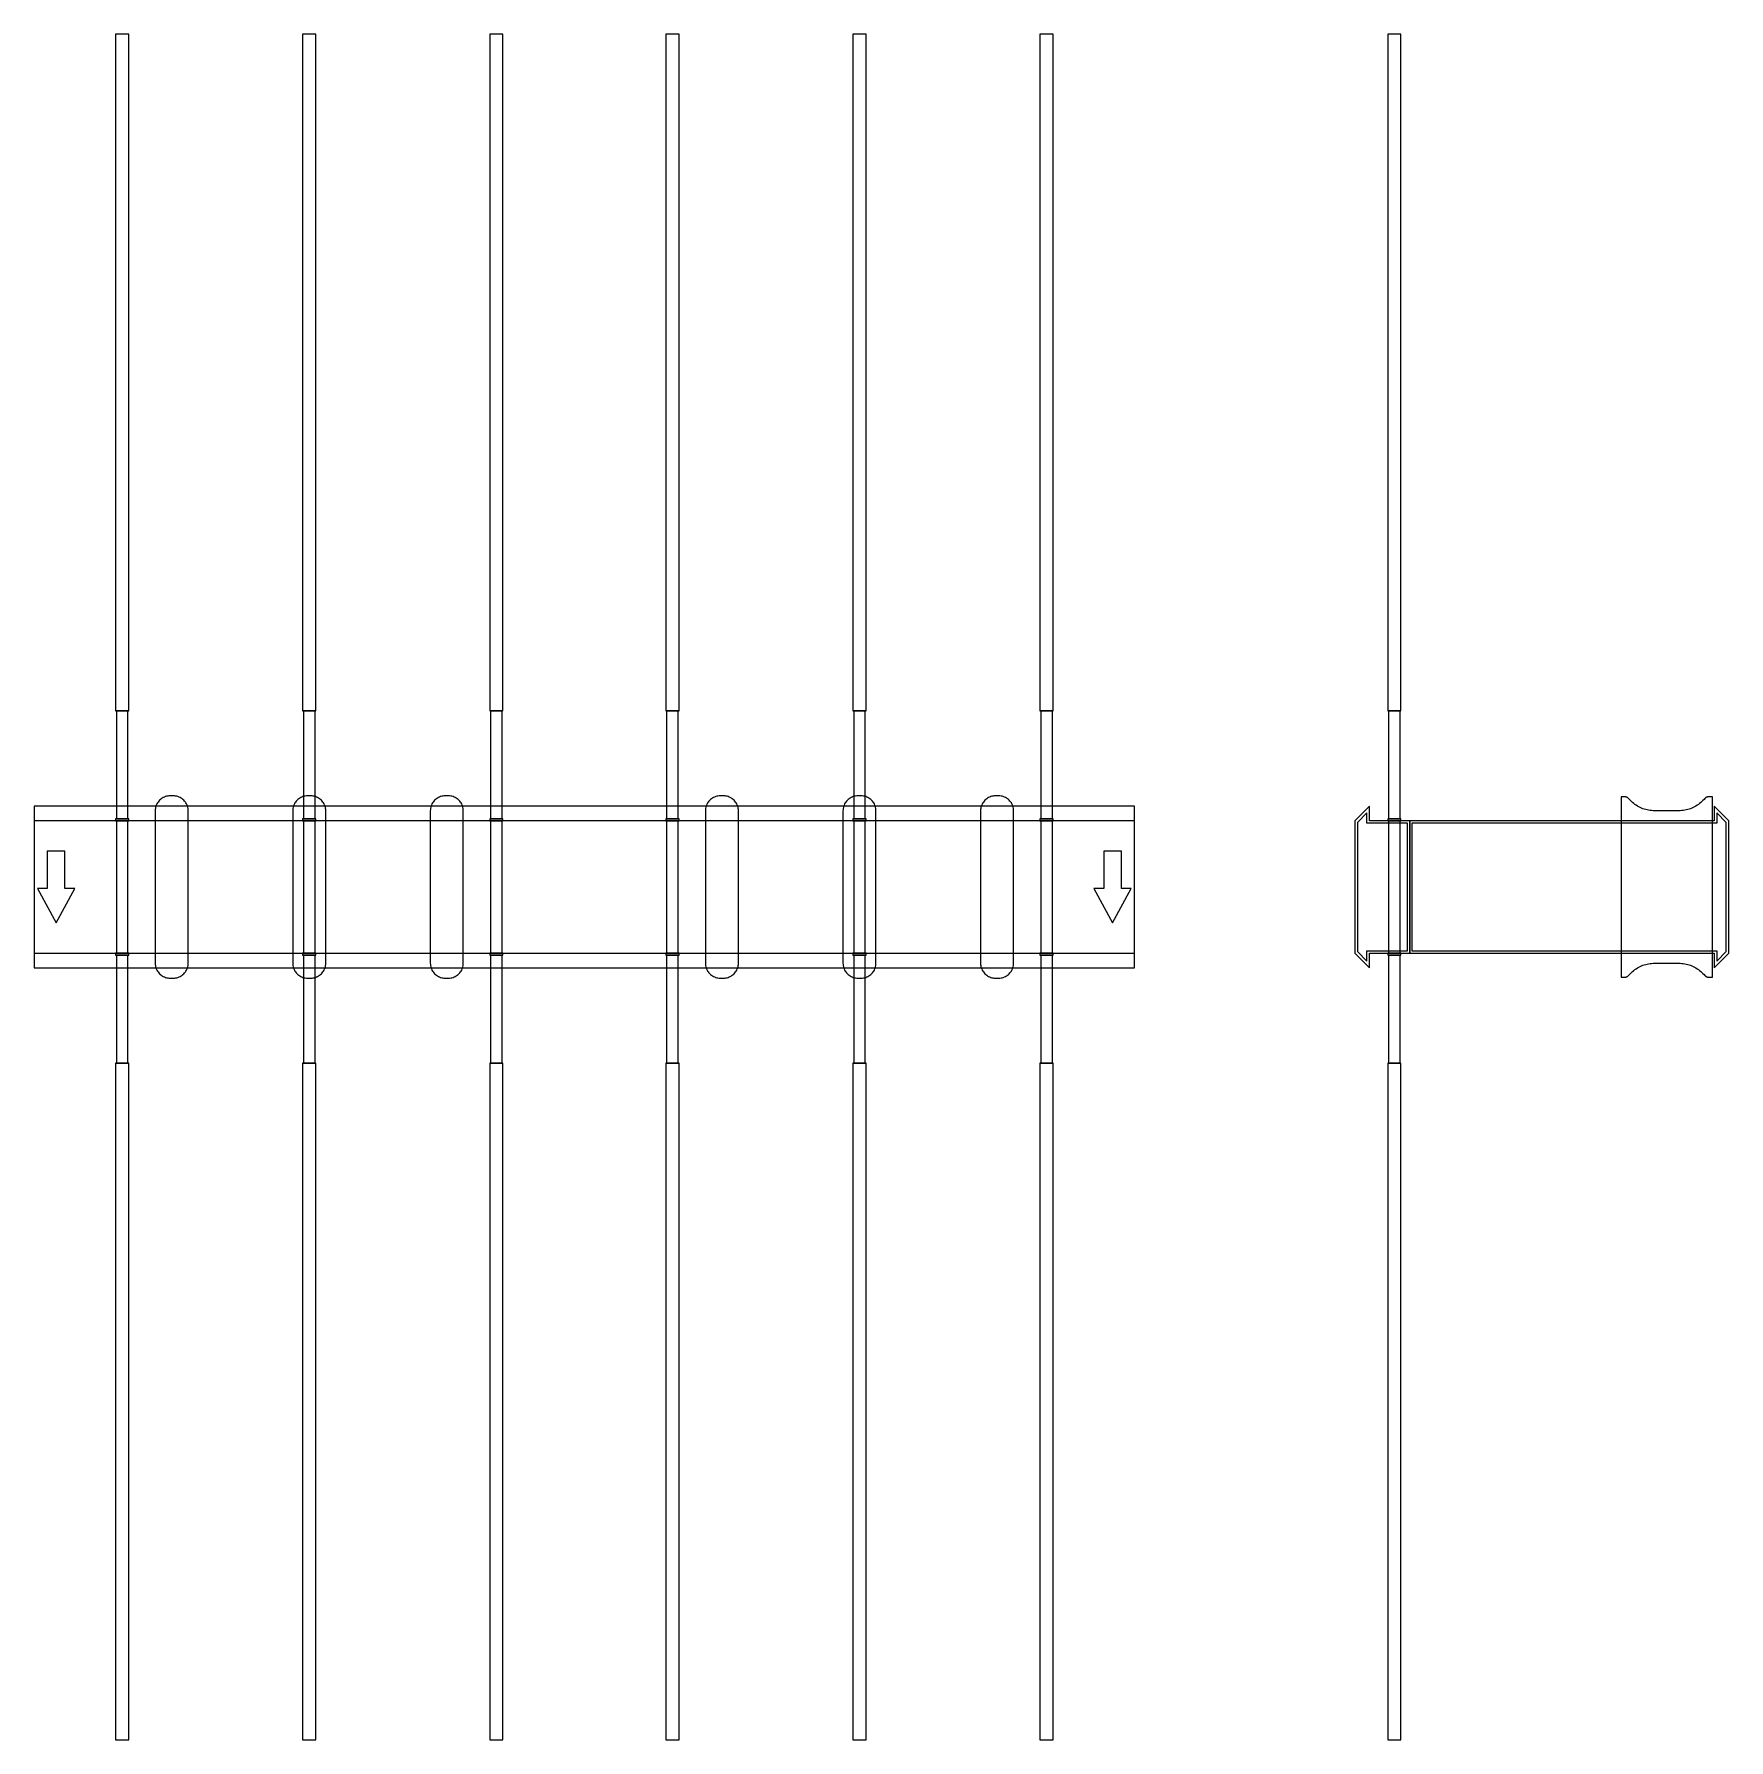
# Model space of a CAD drawing. Extents: x 0 to 1540, y -775 to 775.
import ezdxf

# ---------------------------------------------------------------- set-up
doc = ezdxf.new("R2010")
doc.units = 0
doc.layers.add('Halfen', color=7, linetype='CONTINUOUS')

msp = doc.modelspace()

# ---------------------------------------------------------------- linework, layer by layer
at = {"layer": 'Halfen', "color": 7}
for points in [[(86, 160), (86, 775), (74, 775), (74, 160)], [(256, 160), (256, 775), (244, 775), (244, 160)], [(426, 160), (426, 775), (414, 775), (414, 160)], [(586, 160), (586, 775), (574, 775), (574, 160)], [(756, 160), (756, 775), (744, 775), (744, 160)], [(926, 160), (926, 775), (914, 775), (914, 160)], [(1242, 160), (1242, 775), (1230, 775), (1230, 160)], [(85.25, 62), (85.25, 160), (74.75, 160), (74.75, 62)], [(255.25, 62), (255.25, 160), (244.75, 160), (244.75, 62)], [(425.25, 62), (425.25, 160), (414.75, 160), (414.75, 62)], [(585.25, 62), (585.25, 160), (574.75, 160), (574.75, 62)], [(755.25, 62), (755.25, 160), (744.75, 160), (744.75, 62)], [(925.25, 62), (925.25, 160), (914.75, 160), (914.75, 62)], [(1241.25, 62), (1241.25, 160), (1230.75, 160), (1230.75, 62)], [(140, -69.3), (140, -56.8), (140, 69.3), (139.958, 70.359), (139.834, 71.412), (139.627, 72.452), (139.339, 73.472), (138.972, 74.466), (138.529, 75.429), (138.011, 76.354), (137.422, 77.235), (136.765, 78.068), (136.046, 78.846), (135.268, 79.565), (134.435, 80.222), (133.554, 80.811), (132.629, 81.329), (131.666, 81.772), (130.672, 82.139), (129.652, 82.427), (128.612, 82.634), (127.559, 82.758), (126.5, 82.8), (123.5, 82.8), (122.441, 82.758), (121.388, 82.634), (120.348, 82.427), (119.328, 82.139), (118.334, 81.772), (117.371, 81.329), (116.446, 80.811), (115.565, 80.222), (114.732, 79.565), (113.954, 78.846), (113.235, 78.068), (112.578, 77.235), (111.989, 76.354), (111.471, 75.429), (111.028, 74.466), (110.661, 73.472), (110.373, 72.452), (110.166, 71.412), (110.042, 70.359), (110, 69.3), (110, -56.8), (110, -69.3), (110.042, -70.359), (110.166, -71.412), (110.373, -72.452), (110.661, -73.472), (111.028, -74.466), (111.471, -75.429), (111.989, -76.354), (112.578, -77.235), (113.235, -78.068), (113.954, -78.846), (114.732, -79.565), (115.565, -80.222), (116.446, -80.811), (117.371, -81.329), (118.334, -81.772), (119.328, -82.139), (120.348, -82.427), (121.388, -82.634), (122.441, -82.758), (123.5, -82.8), (126.5, -82.8), (127.559, -82.758), (128.612, -82.634), (129.652, -82.427), (130.672, -82.139), (131.666, -81.772), (132.629, -81.329), (133.554, -80.811), (134.435, -80.222), (135.268, -79.565), (136.046, -78.846), (136.765, -78.068), (137.422, -77.235), (138.011, -76.354), (138.529, -75.429), (138.972, -74.466), (139.339, -73.472), (139.627, -72.452), (139.834, -71.412), (139.958, -70.359), (140, -69.3)], [(265, -69.3), (265, -56.8), (265, 69.3), (264.958, 70.359), (264.834, 71.412), (264.627, 72.452), (264.339, 73.472), (263.972, 74.466), (263.529, 75.429), (263.011, 76.354), (262.422, 77.235), (261.765, 78.068), (261.046, 78.846), (260.268, 79.565), (259.435, 80.222), (258.554, 80.811), (257.629, 81.329), (256.666, 81.772), (255.672, 82.139), (254.652, 82.427), (253.612, 82.634), (252.559, 82.758), (251.5, 82.8), (248.5, 82.8), (247.441, 82.758), (246.388, 82.634), (245.348, 82.427), (244.328, 82.139), (243.334, 81.772), (242.371, 81.329), (241.446, 80.811), (240.565, 80.222), (239.732, 79.565), (238.954, 78.846), (238.235, 78.068), (237.578, 77.235), (236.989, 76.354), (236.471, 75.429), (236.028, 74.466), (235.661, 73.472), (235.373, 72.452), (235.166, 71.412), (235.042, 70.359), (235, 69.3), (235, -56.8), (235, -69.3), (235.042, -70.359), (235.166, -71.412), (235.373, -72.452), (235.661, -73.472), (236.028, -74.466), (236.471, -75.429), (236.989, -76.354), (237.578, -77.235), (238.235, -78.068), (238.954, -78.846), (239.732, -79.565), (240.565, -80.222), (241.446, -80.811), (242.371, -81.329), (243.334, -81.772), (244.328, -82.139), (245.348, -82.427), (246.388, -82.634), (247.441, -82.758), (248.5, -82.8), (251.5, -82.8), (252.559, -82.758), (253.612, -82.634), (254.652, -82.427), (255.672, -82.139), (256.666, -81.772), (257.629, -81.329), (258.554, -80.811), (259.435, -80.222), (260.268, -79.565), (261.046, -78.846), (261.765, -78.068), (262.422, -77.235), (263.011, -76.354), (263.529, -75.429), (263.972, -74.466), (264.339, -73.472), (264.627, -72.452), (264.834, -71.412), (264.958, -70.359), (265, -69.3)], [(390, -69.3), (390, -56.8), (390, 69.3), (389.958, 70.359), (389.834, 71.412), (389.627, 72.452), (389.339, 73.472), (388.972, 74.466), (388.529, 75.429), (388.011, 76.354), (387.422, 77.235), (386.765, 78.068), (386.046, 78.846), (385.268, 79.565), (384.435, 80.222), (383.554, 80.811), (382.629, 81.329), (381.666, 81.772), (380.672, 82.139), (379.652, 82.427), (378.612, 82.634), (377.559, 82.758), (376.5, 82.8), (373.5, 82.8), (372.441, 82.758), (371.388, 82.634), (370.348, 82.427), (369.328, 82.139), (368.334, 81.772), (367.371, 81.329), (366.446, 80.811), (365.565, 80.222), (364.732, 79.565), (363.954, 78.846), (363.235, 78.068), (362.578, 77.235), (361.989, 76.354), (361.471, 75.429), (361.028, 74.466), (360.661, 73.472), (360.373, 72.452), (360.166, 71.412), (360.042, 70.359), (360, 69.3), (360, -56.8), (360, -69.3), (360.042, -70.359), (360.166, -71.412), (360.373, -72.452), (360.661, -73.472), (361.028, -74.466), (361.471, -75.429), (361.989, -76.354), (362.578, -77.235), (363.235, -78.068), (363.954, -78.846), (364.732, -79.565), (365.565, -80.222), (366.446, -80.811), (367.371, -81.329), (368.334, -81.772), (369.328, -82.139), (370.348, -82.427), (371.388, -82.634), (372.441, -82.758), (373.5, -82.8), (376.5, -82.8), (377.559, -82.758), (378.612, -82.634), (379.652, -82.427), (380.672, -82.139), (381.666, -81.772), (382.629, -81.329), (383.554, -80.811), (384.435, -80.222), (385.268, -79.565), (386.046, -78.846), (386.765, -78.068), (387.422, -77.235), (388.011, -76.354), (388.529, -75.429), (388.972, -74.466), (389.339, -73.472), (389.627, -72.452), (389.834, -71.412), (389.958, -70.359), (390, -69.3)], [(640, -69.3), (640, -56.8), (640, 69.3), (639.958, 70.359), (639.834, 71.412), (639.627, 72.452), (639.339, 73.472), (638.972, 74.466), (638.529, 75.429), (638.011, 76.354), (637.422, 77.235), (636.765, 78.068), (636.046, 78.846), (635.268, 79.565), (634.435, 80.222), (633.554, 80.811), (632.629, 81.329), (631.666, 81.772), (630.672, 82.139), (629.652, 82.427), (628.612, 82.634), (627.559, 82.758), (626.5, 82.8), (623.5, 82.8), (622.441, 82.758), (621.388, 82.634), (620.348, 82.427), (619.328, 82.139), (618.334, 81.772), (617.371, 81.329), (616.446, 80.811), (615.565, 80.222), (614.732, 79.565), (613.954, 78.846), (613.235, 78.068), (612.578, 77.235), (611.989, 76.354), (611.471, 75.429), (611.028, 74.466), (610.661, 73.472), (610.373, 72.452), (610.166, 71.412), (610.042, 70.359), (610, 69.3), (610, -56.8), (610, -69.3), (610.042, -70.359), (610.166, -71.412), (610.373, -72.452), (610.661, -73.472), (611.028, -74.466), (611.471, -75.429), (611.989, -76.354), (612.578, -77.235), (613.235, -78.068), (613.954, -78.846), (614.732, -79.565), (615.565, -80.222), (616.446, -80.811), (617.371, -81.329), (618.334, -81.772), (619.328, -82.139), (620.348, -82.427), (621.388, -82.634), (622.441, -82.758), (623.5, -82.8), (626.5, -82.8), (627.559, -82.758), (628.612, -82.634), (629.652, -82.427), (630.672, -82.139), (631.666, -81.772), (632.629, -81.329), (633.554, -80.811), (634.435, -80.222), (635.268, -79.565), (636.046, -78.846), (636.765, -78.068), (637.422, -77.235), (638.011, -76.354), (638.529, -75.429), (638.972, -74.466), (639.339, -73.472), (639.627, -72.452), (639.834, -71.412), (639.958, -70.359), (640, -69.3)], [(765, -69.3), (765, -56.8), (765, 69.3), (764.958, 70.359), (764.834, 71.412), (764.627, 72.452), (764.339, 73.472), (763.972, 74.466), (763.529, 75.429), (763.011, 76.354), (762.422, 77.235), (761.765, 78.068), (761.046, 78.846), (760.268, 79.565), (759.435, 80.222), (758.554, 80.811), (757.629, 81.329), (756.666, 81.772), (755.672, 82.139), (754.652, 82.427), (753.612, 82.634), (752.559, 82.758), (751.5, 82.8), (748.5, 82.8), (747.441, 82.758), (746.388, 82.634), (745.348, 82.427), (744.328, 82.139), (743.334, 81.772), (742.371, 81.329), (741.446, 80.811), (740.565, 80.222), (739.732, 79.565), (738.954, 78.846), (738.235, 78.068), (737.578, 77.235), (736.989, 76.354), (736.471, 75.429), (736.028, 74.466), (735.661, 73.472), (735.373, 72.452), (735.166, 71.412), (735.042, 70.359), (735, 69.3), (735, -56.8), (735, -69.3), (735.042, -70.359), (735.166, -71.412), (735.373, -72.452), (735.661, -73.472), (736.028, -74.466), (736.471, -75.429), (736.989, -76.354), (737.578, -77.235), (738.235, -78.068), (738.954, -78.846), (739.732, -79.565), (740.565, -80.222), (741.446, -80.811), (742.371, -81.329), (743.334, -81.772), (744.328, -82.139), (745.348, -82.427), (746.388, -82.634), (747.441, -82.758), (748.5, -82.8), (751.5, -82.8), (752.559, -82.758), (753.612, -82.634), (754.652, -82.427), (755.672, -82.139), (756.666, -81.772), (757.629, -81.329), (758.554, -80.811), (759.435, -80.222), (760.268, -79.565), (761.046, -78.846), (761.765, -78.068), (762.422, -77.235), (763.011, -76.354), (763.529, -75.429), (763.972, -74.466), (764.339, -73.472), (764.627, -72.452), (764.834, -71.412), (764.958, -70.359), (765, -69.3)], [(890, -69.3), (890, -56.8), (890, 69.3), (889.958, 70.359), (889.834, 71.412), (889.627, 72.452), (889.339, 73.472), (888.972, 74.466), (888.529, 75.429), (888.011, 76.354), (887.422, 77.235), (886.765, 78.068), (886.046, 78.846), (885.268, 79.565), (884.435, 80.222), (883.554, 80.811), (882.629, 81.329), (881.666, 81.772), (880.672, 82.139), (879.652, 82.427), (878.612, 82.634), (877.559, 82.758), (876.5, 82.8), (873.5, 82.8), (872.441, 82.758), (871.388, 82.634), (870.348, 82.427), (869.328, 82.139), (868.334, 81.772), (867.371, 81.329), (866.446, 80.811), (865.565, 80.222), (864.732, 79.565), (863.954, 78.846), (863.235, 78.068), (862.578, 77.235), (861.989, 76.354), (861.471, 75.429), (861.028, 74.466), (860.661, 73.472), (860.373, 72.452), (860.166, 71.412), (860.042, 70.359), (860, 69.3), (860, -56.8), (860, -69.3), (860.042, -70.359), (860.166, -71.412), (860.373, -72.452), (860.661, -73.472), (861.028, -74.466), (861.471, -75.429), (861.989, -76.354), (862.578, -77.235), (863.235, -78.068), (863.954, -78.846), (864.732, -79.565), (865.565, -80.222), (866.446, -80.811), (867.371, -81.329), (868.334, -81.772), (869.328, -82.139), (870.348, -82.427), (871.388, -82.634), (872.441, -82.758), (873.5, -82.8), (876.5, -82.8), (877.559, -82.758), (878.612, -82.634), (879.652, -82.427), (880.672, -82.139), (881.666, -81.772), (882.629, -81.329), (883.554, -80.811), (884.435, -80.222), (885.268, -79.565), (886.046, -78.846), (886.765, -78.068), (887.422, -77.235), (888.011, -76.354), (888.529, -75.429), (888.972, -74.466), (889.339, -73.472), (889.627, -72.452), (889.834, -71.412), (889.958, -70.359), (890, -69.3)], [(1525, -81.8), (1525, 81.8), (1521, 81.8), (1520.846, 81.797), (1520.691, 81.786), (1520.538, 81.769), (1520.385, 81.746), (1520.234, 81.715), (1520.084, 81.678), (1519.936, 81.634), (1519.789, 81.584), (1519.646, 81.527), (1519.505, 81.464), (1519.366, 81.395), (1519.231, 81.32), (1519.1, 81.239), (1518.972, 81.153), (1518.848, 81.06), (1518.728, 80.963), (1518.613, 80.86), (1518.502, 80.752), (1518.397, 80.639), (1518.296, 80.522), (1517.41, 79.491), (1516.479, 78.5), (1515.505, 77.551), (1514.491, 76.646), (1513.437, 75.787), (1512.347, 74.975), (1511.222, 74.211), (1510.064, 73.499), (1508.876, 72.838), (1507.66, 72.23), (1506.418, 71.676), (1505.153, 71.178), (1503.867, 70.736), (1502.563, 70.351), (1501.243, 70.024), (1499.911, 69.756), (1498.567, 69.547), (1497.216, 69.397), (1495.859, 69.307), (1494.5, 69.277), (1472.5, 69.277), (1471.141, 69.307), (1469.784, 69.397), (1468.433, 69.547), (1467.089, 69.756), (1465.757, 70.024), (1464.437, 70.351), (1463.133, 70.736), (1461.847, 71.178), (1460.582, 71.676), (1459.34, 72.23), (1458.124, 72.838), (1456.936, 73.499), (1455.778, 74.211), (1454.653, 74.975), (1453.563, 75.787), (1452.509, 76.646), (1451.495, 77.551), (1450.521, 78.5), (1449.59, 79.491), (1448.704, 80.522), (1448.603, 80.639), (1448.498, 80.752), (1448.387, 80.86), (1448.272, 80.963), (1448.152, 81.06), (1448.028, 81.153), (1447.9, 81.239), (1447.769, 81.32), (1447.634, 81.395), (1447.495, 81.464), (1447.354, 81.527), (1447.211, 81.584), (1447.064, 81.634), (1446.916, 81.678), (1446.766, 81.715), (1446.615, 81.746), (1446.462, 81.769), (1446.309, 81.786), (1446.154, 81.797), (1446, 81.8), (1442, 81.8), (1442, -81.8), (1446, -81.8), (1446.154, -81.797), (1446.309, -81.786), (1446.462, -81.769), (1446.615, -81.746), (1446.766, -81.715), (1446.916, -81.678), (1447.064, -81.634), (1447.211, -81.584), (1447.354, -81.527), (1447.495, -81.464), (1447.634, -81.395), (1447.769, -81.32), (1447.9, -81.239), (1448.028, -81.153), (1448.152, -81.06), (1448.272, -80.963), (1448.387, -80.86), (1448.498, -80.752), (1448.603, -80.639), (1448.704, -80.522), (1449.59, -79.491), (1450.521, -78.5), (1451.495, -77.551), (1452.509, -76.646), (1453.563, -75.787), (1454.653, -74.975), (1455.778, -74.211), (1456.936, -73.499), (1458.124, -72.838), (1459.34, -72.23), (1460.582, -71.676), (1461.847, -71.178), (1463.133, -70.736), (1464.437, -70.351), (1465.757, -70.024), (1467.089, -69.756), (1468.433, -69.547), (1469.784, -69.397), (1471.141, -69.307), (1472.5, -69.277), (1494.5, -69.277), (1495.859, -69.307), (1497.216, -69.397), (1498.567, -69.547), (1499.911, -69.756), (1501.243, -70.024), (1502.563, -70.351), (1503.867, -70.736), (1505.153, -71.178), (1506.418, -71.676), (1507.66, -72.23), (1508.876, -72.838), (1510.064, -73.499), (1511.222, -74.211), (1512.347, -74.975), (1513.437, -75.787), (1514.491, -76.646), (1515.505, -77.551), (1516.479, -78.5), (1517.41, -79.491), (1518.296, -80.522), (1518.397, -80.639), (1518.502, -80.752), (1518.613, -80.86), (1518.728, -80.963), (1518.848, -81.06), (1518.972, -81.153), (1519.1, -81.239), (1519.231, -81.32), (1519.366, -81.395), (1519.505, -81.464), (1519.646, -81.527), (1519.789, -81.584), (1519.936, -81.634), (1520.084, -81.678), (1520.234, -81.715), (1520.385, -81.746), (1520.538, -81.769), (1520.691, -81.786), (1520.846, -81.797), (1521, -81.8)], [(0, -73.5), (1000, -73.5), (1000, 73.5), (0, 73.5)], [(86, 60), (86, 62), (74, 62), (74, 60)], [(256, 60), (256, 62), (244, 62), (244, 60)], [(426, 60), (426, 62), (414, 62), (414, 60)], [(586, 60), (586, 62), (574, 62), (574, 60)], [(756, 60), (756, 62), (744, 62), (744, 60)], [(926, 60), (926, 62), (914, 62), (914, 60)], [(1250, -60), (1250, 60), (1213.5, 60), (1213.5, 73.5), (1200, 60), (1200, -60), (1213.5, -73.5), (1213.5, -60)], [(1248, -58), (1248, 58), (1211, 58), (1211, 67.25), (1202.5, 58.75), (1202.5, -58.75), (1211, -67.25), (1211, -58)], [(1242, 60), (1242, 62), (1230, 62), (1230, 60)], [(1540, -60), (1540, 60), (1526.5, 73.5), (1526.5, 60), (1250, 60), (1250, -60), (1526.5, -60), (1526.5, -73.5)], [(1537.5, -58.75), (1537.5, 58.75), (1529, 67.25), (1529, 58), (1252, 58), (1252, -58), (1529, -58), (1529, -67.25)], [(0, -60), (1000, -60), (1000, 60), (0, 60)], [(85.25, -60), (85.25, 60), (74.75, 60), (74.75, -60)], [(255.25, -60), (255.25, 60), (244.75, 60), (244.75, -60)], [(425.25, -60), (425.25, 60), (414.75, 60), (414.75, -60)], [(585.25, -60), (585.25, 60), (574.75, 60), (574.75, -60)], [(755.25, -60), (755.25, 60), (744.75, 60), (744.75, -60)], [(925.25, -60), (925.25, 60), (914.75, 60), (914.75, -60)], [(1241.25, -60), (1241.25, 60), (1230.75, 60), (1230.75, -60)], [(20, -32.5), (37, -1.5), (28, -1.5), (28, 32.5), (12, 32.5), (12, -1.5), (3, -1.5)], [(980, -32.5), (997, -1.5), (988, -1.5), (988, 32.5), (972, 32.5), (972, -1.5), (963, -1.5)], [(86, -62), (86, -60), (74, -60), (74, -62)], [(85.25, -160), (85.25, -62), (74.75, -62), (74.75, -160)], [(256, -62), (256, -60), (244, -60), (244, -62)], [(255.25, -160), (255.25, -62), (244.75, -62), (244.75, -160)], [(426, -62), (426, -60), (414, -60), (414, -62)], [(425.25, -160), (425.25, -62), (414.75, -62), (414.75, -160)], [(586, -62), (586, -60), (574, -60), (574, -62)], [(585.25, -160), (585.25, -62), (574.75, -62), (574.75, -160)], [(756, -62), (756, -60), (744, -60), (744, -62)], [(755.25, -160), (755.25, -62), (744.75, -62), (744.75, -160)], [(926, -62), (926, -60), (914, -60), (914, -62)], [(925.25, -160), (925.25, -62), (914.75, -62), (914.75, -160)], [(1242, -62), (1242, -60), (1230, -60), (1230, -62)], [(1241.25, -160), (1241.25, -62), (1230.75, -62), (1230.75, -160)], [(86, -775), (86, -160), (74, -160), (74, -775)], [(256, -775), (256, -160), (244, -160), (244, -775)], [(426, -775), (426, -160), (414, -160), (414, -775)], [(586, -775), (586, -160), (574, -160), (574, -775)], [(756, -775), (756, -160), (744, -160), (744, -775)], [(926, -775), (926, -160), (914, -160), (914, -775)], [(1242, -775), (1242, -160), (1230, -160), (1230, -775)]]:
    msp.add_lwpolyline(points, close=True, dxfattribs=at)

doc.saveas('drawing.dxf')
